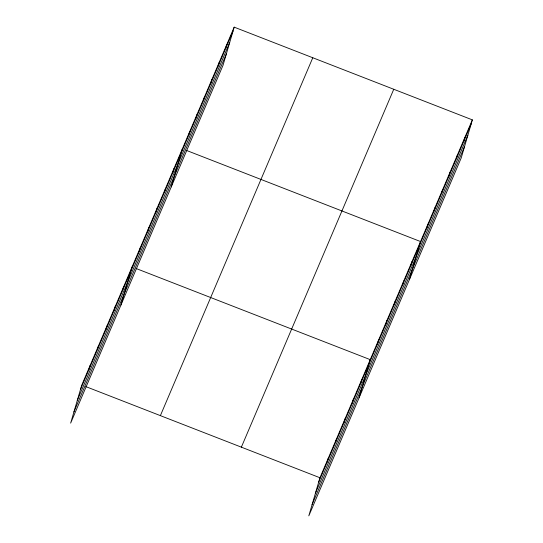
<?xml version="1.0" encoding="UTF-8"?>
<svg xmlns="http://www.w3.org/2000/svg" width="543" height="543" viewBox="0 0 543 543"><rect width="100%" height="100%" fill="white"/><g stroke="black" fill="none" stroke-linecap="round" stroke-linejoin="round"><path stroke-width="0.81" d="M88.957 369.511L90.172 365.351M97.34 349.828L98.554 345.667M105.722 330.144L106.937 325.983M114.098 310.46L115.32 306.3M122.48 290.776L123.702 286.616M120.94 305.03L132.085 266.932M139.246 251.409L140.461 247.248M147.628 231.725L148.843 227.565M156.011 212.041L157.226 207.881M164.393 192.358L165.608 188.197M172.776 172.674L173.991 168.513M171.228 186.928L182.373 148.83M188.557 135.607L189.772 131.447M195.962 118.225L197.177 114.064M203.36 100.842L204.575 96.681M210.765 83.459L211.98 79.298M218.164 66.076L219.379 61.916M225.569 48.694L226.784 44.533M234.189 27.15L223.044 65.248L70.651 423.133L81.789 385.035L234.189 27.15L472.349 119.867L461.211 157.965L308.811 515.85L319.956 477.752L472.349 119.867M327.117 462.229L328.339 458.068M335.499 442.545L336.714 438.384M343.882 422.861L345.097 418.701M352.264 403.177L353.479 399.017M360.647 383.494L361.862 379.333M359.106 397.748L370.245 359.649L136.008 268.466M377.412 344.126L378.627 339.966M385.788 324.442L387.01 320.282M394.17 304.759L395.392 300.598M402.553 285.075L403.768 280.914M410.936 265.391L412.151 261.231M409.395 279.645L420.533 241.547L186.303 150.363M426.723 228.325L427.938 224.164M434.122 210.942L435.337 206.781M441.527 193.559L442.742 189.398M448.925 176.176L450.14 172.016M456.33 158.794L457.545 154.633M463.729 141.411L464.944 137.25M80.574 389.202L232.967 31.311M77.296 400.395L229.696 42.51M73.923 411.933L226.322 54.049M160.382 415.633L312.782 57.748M241.364 447.16L393.756 89.269M318.734 481.912L471.134 124.028M315.463 493.112L467.856 135.227M312.089 504.651L464.482 146.766M85.719 386.568L319.956 477.752"/></g></svg>
